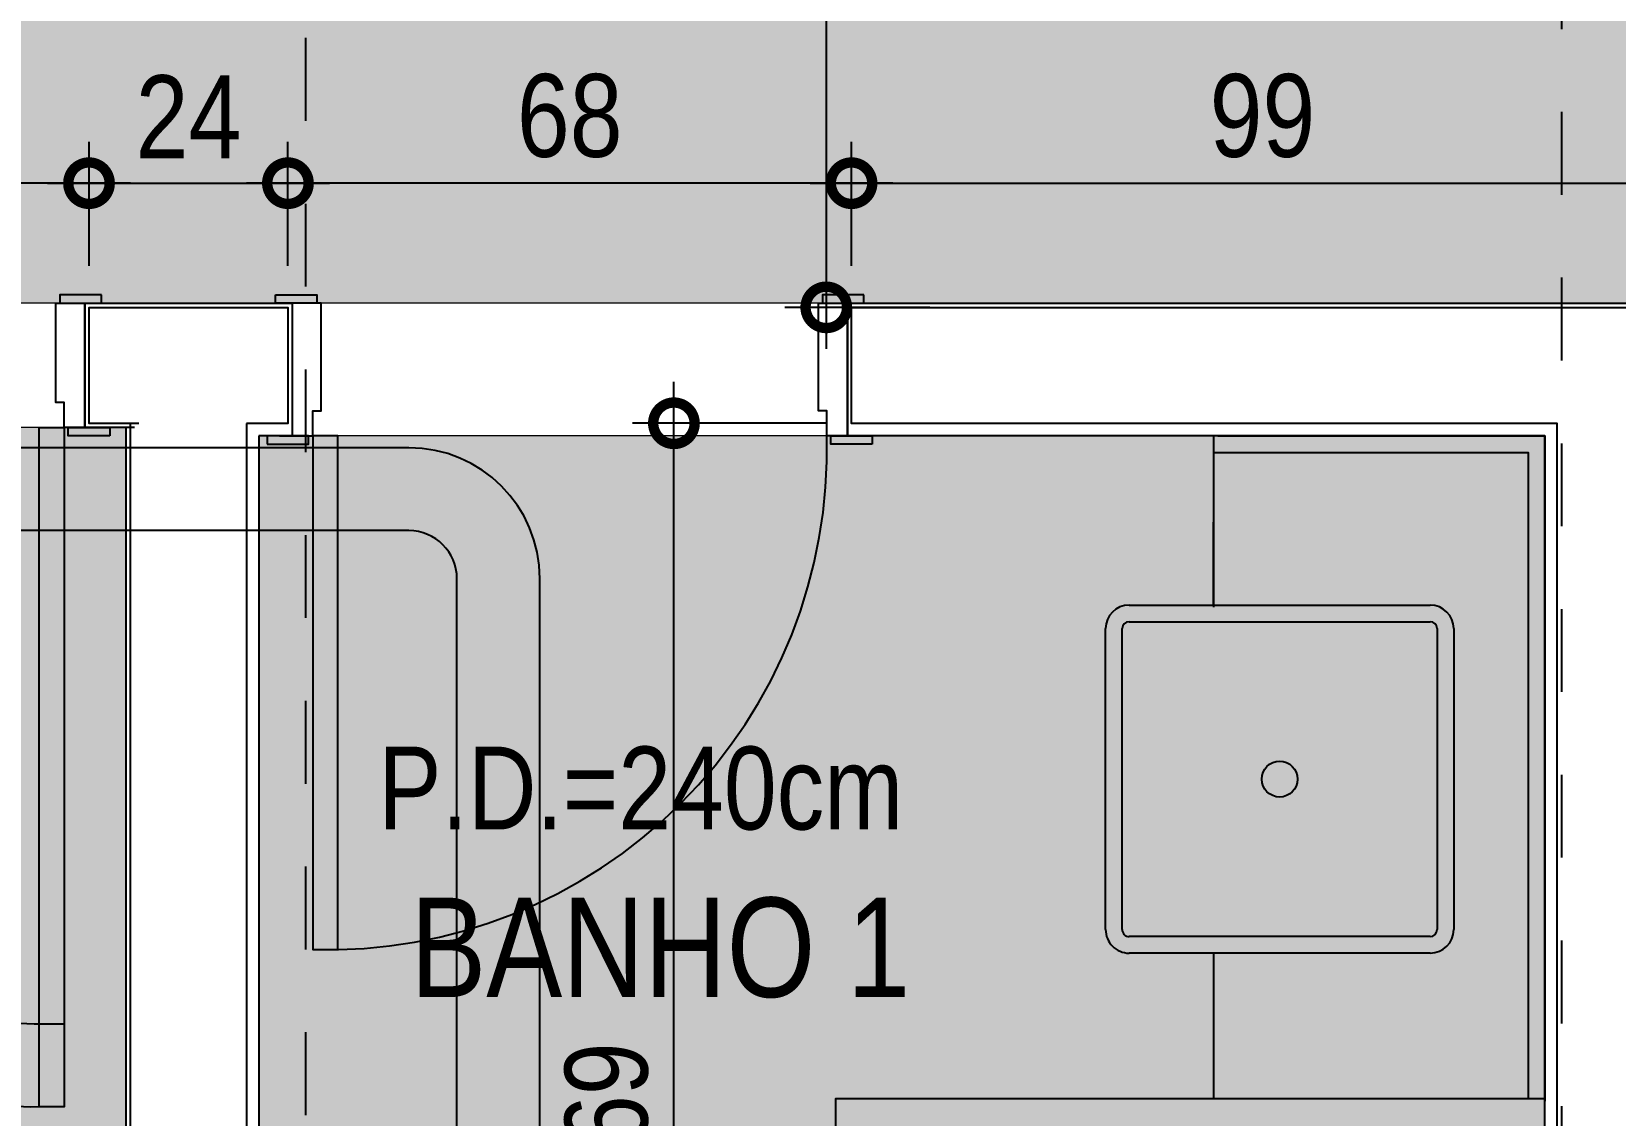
# Model space of a CAD drawing. Header units: metres. Extents: x -41 to 570, y -54 to 184.
# Drawn here: x -32.731 to -30.82, y 48.145 to 49.453 of the extents above; entities that cross this region are included whole.
import ezdxf
from ezdxf.enums import TextEntityAlignment as Align
from ezdxf.xclip import XClip

# ---------------------------------------------------------------- set-up
doc = ezdxf.new("R2010")
doc.units = ezdxf.units.M
doc.header["$XCLIPFRAME"] = 0
doc.linetypes.add('DASHEDX2', pattern=[1.5, 1, -0.5])
doc.linetypes.add('PUC$0$DASHEDX2', pattern=[1.5, 1, -0.5])
for name, color, linetype in [('1', 232, 'DASHEDX2'), ('ARQ-DIM', 2, 'Continuous'), ('ARQ-TXT', 2, 'Continuous'), ('PUC$0$ARQ-ALV ACAB', 4, 'Continuous'), ('PUC$0$ARQ-ALV OSSO', 5, 'Continuous'), ('PUC$0$ARQ-AUX', 7, 'Continuous'), ('PUC$0$ARQ-AUX1', 1, 'Continuous'), ('PUC$0$ARQ-CAX @ 1', 1, 'Continuous'), ('PUC$0$ARQ-ENCH', 1, 'Continuous'), ('PUC$0$ARQ-HID', 7, 'Continuous'), ('PUC$0$ARQ-PRJ', 7, 'PUC$0$DASHEDX2')]:
    doc.layers.add(name, color=color, linetype=linetype)
doc.layers.add('PUC$0$ARQ-FORRO', color=9, linetype='Continuous', lineweight=5)
doc.styles.add('Adesa', font='ARIALN.TTF')
doc.dimstyles.new('ADESA 1-0050', dxfattribs={"dimtxt": 0.1, "dimasz": 0.1, "dimexe": 0.05, "dimexo": 0.05, "dimgap": 0.03, "dimtad": 1, "dimdec": 1, "dimlfac": 100, "dimzin": 12, "dimtxsty": 'Adesa', "dimblk": 'DOTSMALL', "dimcen": 1, "dimdle": 0.05, "dimclrd": 1, "dimclre": 1, "dimclrt": 256, "dimazin": 3, "dimtm": 1e-09, "dimtfac": 1, "dimtdec": 1, "dimtmove": 1, "dimatfit": 0, "dimldrblk": 'DOTSMALL', "dimfxl": 0.8, "dimtvp": 2, "dimtolj": 1, "dimtzin": 0, "dimarcsym": 0})

# ---------------------------------------------------------------- blocks, each defined once
blk = doc.blocks.new('*U3390')
for points in [[(0, 0), (-1.836970198722978e-17, 0.8200000000003126), (-0.03000000000020011, 0.8200000000003126), (-0.03000000000020009, 0)], [(-0.8749999999981309, 0.01000000000070145), (-0.8249999999984038, 0.01000000000070145), (-0.8249999999984038, 2.557953848736361e-13), (-0.8749999999981309, 2.557953848736361e-13)], [(0.05500000000006366, 0.01000000000036039), (0.005000000000336513, 0.01000000000036039), (0.005000000000336513, -8.526512829121202e-14), (0.05500000000006366, -8.526512829121202e-14)], [(-0.8649999999987086, -0.1600180112965575), (-0.8149999999989814, -0.1600180112965575), (-0.8149999999989814, -0.1500180112961118), (-0.8649999999987086, -0.1500180112961118)], [(0.04499999999984527, -0.160018011365139), (-0.004999999999881884, -0.160018011365139), (-0.004999999999881884, -0.1500180113647218), (0.04499999999984527, -0.1500180113647218)]]:
    blk.add_lwpolyline(points, close=True)
for points in [[(-0.8599999999991678, 0), (-0.82, 2.273736754432321e-13), (-0.82, -0.02999999999997272), (-0.8099999999997817, -0.02999999999997272), (-0.809999999998986, -0.1500180112821283), (-0.845000000000091, -0.1500180112823557), (-0.8449999999995225, 0)], [(0.03999999999973625, -2.273736754432321e-13), (3.410605131648481e-13, 0), (3.410605131648481e-13, -0.03000000000020009), (-0.009999999999877218, -0.03000000000020009), (-0.009999999999877336, -0.150018011319105), (0.02500000000077295, -0.1500180113193323), (0.02499999999952252, -2.273736754432321e-13)]]:
    blk.add_lwpolyline(points)
at = {"layer": 'PUC$0$ARQ-PRJ'}
blk.add_arc((-0.02365384615401838, 0.02365384615450772), 0.7966973711411199, 88.29864539466116, 181.7013546053483, dxfattribs=at)
blk = doc.blocks.new('PUC$0$ARQ-HID-CUBA Q')
for points in [[(-0.1815999232039758, 0), (0.1815999232038621, 0)], [(-0.1815999232039758, -0.1100000000000009), (0.1815999232038621, -0.1100000000000009)], [(-0.1815999232039758, -0.130000000000004), (0.1815999232038621, -0.130000000000004)], [(-0.2100000000000364, -0.5015999232039917), (-0.2100000000000364, -0.1384000767960117)], [(-0.1900000000000546, -0.5015999232039917), (-0.1900000000000546, -0.1384000767960117)], [(0.1899999999999409, -0.1384000767960117), (0.1899999999999409, -0.5015999232039917)], [(0.2099999999999227, -0.1384000767960117), (0.2099999999999227, -0.5015999232039917)], [(-0.2099999999999227, -0.4), (-0.3099999999999454, -0.4)], [(0.2099999999999227, -0.4), (0.3099999999999227, -0.4)], [(0.1815999232038621, -0.5099999999999995), (-0.1815999232039758, -0.5099999999999995)], [(0.1815999232038621, -0.5300000000000026), (-0.1815999232039758, -0.5300000000000026)], [(0.1815999232038621, -0.5300000000000026), (-0.1815999232039758, -0.5300000000000026)]]:
    blk.add_lwpolyline(points)
blk.add_circle((0, -0.3200000000000017), 0.02161764705881269)
for centre, radius, start, end in [((-0.1815999232039758, -0.1384000767960117), 0.02840007679601129, 90, 180), ((0.1815999232038621, -0.1384000767960117), 0.02840007679601129, 0, 90), ((-0.1815999232039758, -0.1384000767960117), 0.008400076796011291, 90, 180), ((0.1815999232038621, -0.1384000767960117), 0.008400076796011291, 0, 90), ((-0.1815999232039758, -0.5015999232039917), 0.02840007679601129, 180, 270), ((-0.1815999232039758, -0.5015999232039917), 0.008400076796011291, 180, 270), ((0.1815999232038621, -0.5015999232039917), 0.02840007679601129, 270, 0), ((0.1815999232038621, -0.5015999232039917), 0.008400076796011291, 270, 0)]:
    blk.add_arc(centre, radius, start, end)
blk = doc.blocks.new('*U3395')
for points in [[(0, 0), (-3.673940397444008e-17, 0.7200000000003126), (-0.03000000000020013, 0.7200000000003126), (-0.03000000000020009, 0)], [(-0.774999999998131, 0.01000000000070145), (-0.7249999999984038, 0.01000000000070145), (-0.7249999999984038, 2.557953848736361e-13), (-0.774999999998131, 2.557953848736361e-13)], [(0.05500000000006366, 0.01000000000036039), (0.005000000000336513, 0.01000000000036039), (0.005000000000336513, -8.526512829121202e-14), (0.05500000000006366, -8.526512829121202e-14)], [(-0.7649999999987085, -0.1599999999774298), (-0.7149999999989813, -0.1599999999774298), (-0.7149999999989813, -0.1499999999769841), (-0.7649999999987085, -0.1499999999769841)], [(0.04499999999984539, -0.1600000000460113), (-0.004999999999881766, -0.1600000000460113), (-0.004999999999881766, -0.1500000000455941), (0.04499999999984539, -0.1500000000455941)]]:
    blk.add_lwpolyline(points, close=True)
for points in [[(-0.7599999999991678, 0), (-0.72, 2.273736754432321e-13), (-0.72, -0.02999999999997272), (-0.7099999999997817, -0.02999999999997272), (-0.7099999999989859, -0.1499999999630006), (-0.7450000000000909, -0.149999999963228), (-0.7449999999995225, 0)], [(0.03999999999973625, -2.273736754432321e-13), (3.410605131648481e-13, 0), (3.410605131648481e-13, -0.03000000000020009), (-0.009999999999877218, -0.03000000000020009), (-0.009999999999877218, -0.1499999999999773), (0.02500000000077307, -0.1500000000002046), (0.02499999999952252, -2.273736754432321e-13)]]:
    blk.add_lwpolyline(points)
at = {"layer": 'PUC$0$ARQ-PRJ'}
blk.add_arc((-0.020769230769382, 0.02076923076981165), 0.6995391551483003, 88.29864539466116, 181.7013546053483, dxfattribs=at)
blk = doc.blocks.new('*U3361')
for points in [[(0, 0), (-5.51091059616504e-17, 0.6200000000003125), (-0.03000000000020014, 0.6200000000003125), (-0.03000000000020009, 0)], [(-0.6749999999981309, 0.01000000000070145), (-0.6249999999984037, 0.01000000000070145), (-0.6249999999984037, 2.557953848736361e-13), (-0.6749999999981309, 2.557953848736361e-13)], [(0.05500000000006366, 0.01000000000036039), (0.005000000000336513, 0.01000000000036039), (0.005000000000336513, -8.526512829121202e-14), (0.05500000000006366, -8.526512829121202e-14)], [(-0.6649999999987734, -0.1700000000232365), (-0.6149999999990462, -0.1700000000232365), (-0.6149999999990462, -0.1600000000227908), (-0.6649999999987734, -0.1600000000227908)], [(0.04499999999978042, -0.170000000091818), (-0.004999999999946731, -0.170000000091818), (-0.004999999999946731, -0.1600000000914008), (0.04499999999978042, -0.1600000000914008)]]:
    blk.add_lwpolyline(points, close=True)
for points in [[(-0.6599999999991677, 0), (-0.6199999999999999, 2.273736754432321e-13), (-0.6199999999999999, -0.02999999999997272), (-0.6099999999997816, -0.02999999999997272), (-0.6099999999990507, -0.1600000000088073), (-0.6450000000001558, -0.1600000000090347), (-0.6449999999995224, 0)], [(0.03999999999973625, -2.273736754432321e-13), (3.410605131648481e-13, 0), (3.410605131648481e-13, -0.03000000000020009), (-0.009999999999877218, -0.03000000000020009), (-0.009999999999942184, -0.160000000045784), (0.02500000000070811, -0.1600000000460113), (0.02499999999952252, -2.273736754432321e-13)]]:
    blk.add_lwpolyline(points)
at = {"layer": 'PUC$0$ARQ-PRJ'}
blk.add_arc((-0.0178846153847456, 0.01788461538511558), 0.6023809391554807, 88.29864539466116, 181.7013546053483, dxfattribs=at)
blk = doc.blocks.new('PUC$0$planta tipo 5 puc')
at = {"layer": 'PUC$0$ARQ-FORRO'}
h = blk.add_hatch(color=256, dxfattribs=at)
h.dxf.hatch_style = 1
h.paths.add_polyline_path([(-29.08512044872814, -3.115009227817517), (-29.78106259552095, -3.115009227817515), (-29.78106259552095, -2.689961659423812), (-30.63668490782712, -2.689961659423817), (-30.63668508069218, -1.034990847697564), (-29.08511878190656, -1.034992091045101)])
at = {"layer": 'PUC$0$ARQ-ALV ACAB'}
for points, elevation in [([(-30.63668490782712, -2.689961659423817), (-30.63668639951281, -1.034990847697702), (-29.79514621813234, -1.034990759797122), (-29.79514621813234, -0.8750092260494063), (-30.79668664884406, -0.8750095632821627), (-30.79668490385648, -2.699961608013966)], 2.159178161911548e-05), ([(-29.07511865372695, -0.8749916060735301), (-29.1251462181333, -0.8749917063487884), (-29.1251462181333, -1.035009234082569), (-29.08511878192031, -1.035009250787515)], -8.636712647003275e-06)]:
    blk.add_lwpolyline(points, dxfattribs=dict(at, elevation=elevation))
for points in [[(-28.92512045673951, -3.125008978486647), (-28.92512046532458, -1.025011084989751), (-28.87511865110528, -1.025010174364974), (-28.87511865110528, -0.8750101743649963), (-29.07511865372695, -0.8749916060735301)], [(-29.08511878192031, -1.035009250787515), (-29.08512044872814, -3.115009227817515)]]:
    blk.add_lwpolyline(points, dxfattribs=at)
at = {"layer": 'PUC$0$ARQ-ALV OSSO'}
for points, elevation in [([(-30.65168489432265, -2.704961659423817), (-30.65168640398938, -1.019990848223731), (-29.80014621813234, -1.019990760323151), (-29.80014621813234, -0.8800092278177615), (-30.7916866440532, -0.8800095615138069), (-30.79168489539, -2.704961659423812)], 2.159178161911548e-05), ([(-29.07011865773254, -0.8799915998084941), (-29.12014621813329, -0.8799917000837474), (-29.12014621813329, -1.020009227817517), (-29.0701187699035, -1.020009227817516)], -8.636712647003275e-06)]:
    blk.add_lwpolyline(points, dxfattribs=dict(at, elevation=elevation))
for points in [[(-28.93012046103136, -3.130009227817514), (-28.93012046103136, -1.020009227817515), (-28.88011865110528, -1.020008317191143), (-28.88011865110528, -0.8800097101792645), (-29.07011865773292, -0.8799920703019876)], [(-29.0701187699035, -1.020009227817517), (-29.07012046074495, -3.130009227817514)]]:
    blk.add_lwpolyline(points, dxfattribs=at)
at = {"layer": 'PUC$0$ARQ-AUX'}
for points, elevation in [([(-30.24210653288698, -1.034990607176791), (-30.63668639951253, -1.03499116317538), (-30.63668565366997, -1.838087398703688)], 2.159178161911548e-05), ([(-30.23668641284612, -1.054990244852915), (-30.6166863815862, -1.054990782838046), (-30.61668565654482, -1.834991850506131)], 2.59101379430183e-05)]:
    blk.add_lwpolyline(points, dxfattribs=dict(at, elevation=elevation))
at = {"layer": 'PUC$0$ARQ-AUX1', "elevation": 1.727342529521138e-05}
blk.add_lwpolyline([(-29.78106259549714, -2.689961659423899), (-29.78106259549714, -1.834990759796962), (-30.63668565654447, -1.834992242782544)], dxfattribs=at)
at = {"layer": 'PUC$0$ARQ-FORRO'}
blk.add_lwpolyline([(-29.08512044872814, -3.115009227817517), (-29.78106259552095, -3.115009227817515), (-29.78106259552095, -2.689961659423812), (-30.63668490782712, -2.689961659423817), (-30.63668508069218, -1.034990847697564), (-29.08511878190656, -1.034992091045101)], close=True, dxfattribs=at)
at = {"layer": 'PUC$0$ARQ-HID'}
for points, elevation in [([(-30.23668639936654, -1.834991525349453), (-30.23668639936654, -1.834991525349453), (-30.63668612982886, -1.834991525349453), (-30.63668639959993, -1.034990485373834), (-30.23668634493001, -1.034990244852914), (-30.23668632169435, -1.241893927500282)], 2.59101379430183e-05), ([(-30.23668637936528, -1.659394491678927), (-30.236686052316, -1.834991497783315)], 2.591013794301957e-05)]:
    blk.add_lwpolyline(points, dxfattribs=dict(at, elevation=elevation))
at = {"layer": 'PUC$0$ARQ-CAX @ 1', "xscale": -1, "rotation": 180}
blk.add_blockref('*U3361', (-29.15014621813282, -1.035009234082655, -8.636712647003275e-06), dxfattribs=at)
at = {"layer": 'PUC$0$ARQ-CAX @ 1', "rotation": 180}
blk.add_blockref('*U3395', (-28.85011865110576, -1.025010174365201, -4.318356323904093e-06), dxfattribs=at)
at = {"layer": 'PUC$0$ARQ-HID', "xscale": -1.000000000000007, "rotation": 90}
blk.add_blockref('PUC$0$ARQ-HID-CUBA Q', (-30.63668621584064, -1.449394491679005, 2.591013794301957e-05), dxfattribs=at)
blk = doc.blocks.new('PUC$0$pl forro pcd 5')
at = {"layer": 'PUC$0$ARQ-FORRO'}
h = blk.add_hatch(color=256, dxfattribs=at)
h.dxf.hatch_style = 1
h.paths.add_polyline_path([(5.640011977088463, 4.480758997584374), (1.891573877277523, 4.480758997584374), (1.891573877277523, 2.380767877944827), (5.800137835650681, 2.380903951400654), (5.80000579236021, 3.881127956624091), (5.639979332402085, 3.880308948133688)])
h = blk.add_hatch(color=256, dxfattribs=at)
h.dxf.hatch_style = 1
h.paths.add_polyline_path([(0.02000769375804268, 2.230766356237233), (2.8415755025528, 2.230766356237233), (2.841567615617386, 1.239555479409269), (0.01999980682262859, 1.239555479409269)])
for points, elevation in [([(5.640011977088463, 4.480758997584374), (1.891573877277523, 4.480758997584374), (1.891573877277523, 2.380767877944827), (5.800137835650681, 2.380903951400654), (5.80000579236021, 3.881127956624091), (5.639979332402085, 3.880308948133688)], 1.730129211750808e-05), ([(0.02000769375804268, 2.230766356237233), (2.8415755025528, 2.230766356237233), (2.841567615617386, 1.239555479409269), (0.01999980682262859, 1.239555479409269)], 3.889210902664719e-05)]:
    blk.add_lwpolyline(points, close=True, dxfattribs=dict(at, elevation=elevation))
blk = doc.blocks.new('PUC$0$A$Cc99f4df2')
at = {"layer": 'PUC$0$ARQ-PRJ', "ltscale": 50}
for p, q in [((-4.407494952050911, 1.880386988393184), (-4.407496297842954, 0.1823477579619066, 1.767251610665468e-09)), ((-4.307494952565321, 1.879943735020333), (-4.30749629784259, 0.1823478189057823, 1.767251610665468e-09)), ((-4.24949629841467, 0.1243478542533012, 1.767251610665468e-09), (0.1845701297734195, 0.124342362360494, 1.767272452424527e-09)), ((-4.249496299398743, 0.02434785425339214, 1.767251610665468e-09), (0.1845700059238879, 0.02434779133955089, 1.767346817954271e-09))]:
    blk.add_line(p, q, dxfattribs=at)
for radius in [0.158, 0.058]:
    blk.add_arc((-4.249496297843507, 0.1823478542532939, 1.767251610665468e-09), radius, 180.0000349182426, 269.9999994359591, dxfattribs=at)
blk = doc.blocks.new('PUC')
at = {"layer": 'PUC$0$ARQ-ALV ACAB', "elevation": -8.63671264780692e-06}
blk.add_lwpolyline([(32.60652749177374, -48.97489998786997), (32.66655494429676, -48.97489998784953), (32.66655494429676, -49.12491799916864), (32.55652881911728, -49.12490832540305)], dxfattribs=at)
at = {"layer": 'PUC$0$ARQ-ALV OSSO', "elevation": -8.63671264780692e-06}
blk.add_lwpolyline([(32.60152749606697, -48.97989998784954), (32.66155494429676, -48.97989998784954), (32.66155494429676, -49.1199175155833), (32.55652930267922, -49.11990832542643)], dxfattribs=at)
at = {"layer": 'PUC$0$ARQ-AUX', "xscale": -1, "rotation": 180}
blk.add_blockref('PUC$0$planta tipo 5 puc', (61.54167359540205, -49.99990830504068, -8.63671264780692e-06), dxfattribs=at)
at = {"layer": 'PUC$0$ARQ-CAX @ 1', "xscale": -1}
blk.add_blockref('*U3390', (32.69155494429629, -48.97489998784931, -8.63671264780692e-06), dxfattribs=at)
at = {"layer": 'PUC$0$ARQ-ENCH'}
blk.add_blockref('PUC$0$A$Cc99f4df2', (36.52511708845062, -48.97478447161219, -8.63671264780692e-06), dxfattribs=at)
at = {"layer": 'PUC$0$ARQ-FORRO'}
blk.add_blockref('PUC$0$pl forro pcd 5', (30.72497925279994, -51.3556884230125, -2.593704005533864e-05), dxfattribs=at)
blk = doc.blocks.new('_DotSmall')
at = {"color": 0, "linetype": 'ByBlock', "const_width": 0.5}
blk.add_lwpolyline([(-0.0625, 0, 1), (0.0625, 0, 1)], format="xyb", close=True, dxfattribs=at)
blk = doc.blocks.new('*D166')
at = {"layer": 'ARQ-DIM', "color": 1, "lineweight": -2, "transparency": 16777216}
for p, q in [((-31.7415273772697, 49.16992240223967), (-31.7415273772697, 49.31975976753569)), ((-30.74998695134884, 49.16992206854363), (-30.74998695134884, 49.31975976753569)), ((-31.7915273772697, 49.26975976753569), (-30.69998695134884, 49.26975976753569))]:
    blk.add_line(p, q, dxfattribs=at)
at = {"layer": 'Defpoints', "color": 0, "transparency": 16777216}
for p in [(-30.74998695134884, 49.26975976753569), (-31.7415273772697, 49.11992240223967, 1.295506897130856e-05), (-30.74998695134884, 49.11992206854363, 1.295506897130856e-05)]:
    blk.add_point(p, dxfattribs=at)
at = {"layer": 'ARQ-DIM', "color": 1, "lineweight": -2, "transparency": 16777216, "xscale": 0.1, "yscale": 0.1, "zscale": 0.1, "rotation": 180}
blk.add_blockref('_DotSmall', (-31.7415273772697, 49.26975976753569), dxfattribs=at)
at = {"layer": 'ARQ-DIM', "color": 1, "lineweight": -2, "transparency": 16777216, "xscale": 0.1, "yscale": 0.1, "zscale": 0.1}
blk.add_blockref('_DotSmall', (-30.74998695134884, 49.26975976753569), dxfattribs=at)
at = {"layer": 'ARQ-DIM', "transparency": 16777216, "insert": (-31.24575716430927, 49.35081706630786), "char_height": 0.1, "attachment_point": 5, "style": 'Adesa'}
blk.add_mtext('\\A1;99', dxfattribs=at)
blk = doc.blocks.new('*D167')
at = {"layer": 'ARQ-DIM', "color": 1, "lineweight": -2, "transparency": 16777216}
for p, q in [((-32.42152737726875, 49.16993992997369), (-32.42152737726875, 49.31975976753569)), ((-31.7415273772697, 49.16992240223967), (-31.7415273772697, 49.31975976753569)), ((-31.6915273772697, 49.26975976753569), (-32.47152737726874, 49.26975976753569))]:
    blk.add_line(p, q, dxfattribs=at)
at = {"layer": 'Defpoints', "color": 0, "transparency": 16777216}
for p in [(-32.42152737726875, 49.26975976753569), (-32.42152737726875, 49.11993992997369, -1.727342529481019e-05), (-31.7415273772697, 49.11992240223967, 1.295506897130856e-05)]:
    blk.add_point(p, dxfattribs=at)
at = {"layer": 'ARQ-DIM', "color": 1, "lineweight": -2, "transparency": 16777216, "xscale": 0.1, "yscale": 0.1, "zscale": 0.1, "rotation": 180}
blk.add_blockref('_DotSmall', (-32.42152737726875, 49.26975976753569), dxfattribs=at)
at = {"layer": 'ARQ-DIM', "color": 1, "lineweight": -2, "transparency": 16777216, "xscale": 0.1, "yscale": 0.1, "zscale": 0.1}
blk.add_blockref('_DotSmall', (-31.7415273772697, 49.26975976753569), dxfattribs=at)
at = {"layer": 'ARQ-DIM', "transparency": 16777216, "insert": (-32.08152737726923, 49.35081706630786), "char_height": 0.1, "attachment_point": 5, "style": 'Adesa'}
blk.add_mtext('\\A1;68', dxfattribs=at)
blk = doc.blocks.new('*D168')
at = {"layer": 'ARQ-DIM', "color": 1, "lineweight": -2, "transparency": 16777216}
for p, q in [((-32.66155494429675, 49.16999028982075), (-32.66155494429675, 49.31975976753569)), ((-32.42152737726875, 49.16993992997369), (-32.42152737726875, 49.31975976753569)), ((-32.71155494429675, 49.26975976753569), (-32.37152737726875, 49.26975976753569))]:
    blk.add_line(p, q, dxfattribs=at)
at = {"layer": 'Defpoints', "color": 0, "transparency": 16777216}
for p in [(-32.42152737726875, 49.26975976753569), (-32.66155494429675, 49.11999028982075, -8.63671264780692e-06), (-32.42152737726875, 49.11993992997369, -1.727342529481019e-05)]:
    blk.add_point(p, dxfattribs=at)
at = {"layer": 'ARQ-DIM', "color": 1, "lineweight": -2, "transparency": 16777216, "xscale": 0.1, "yscale": 0.1, "zscale": 0.1, "rotation": 180}
blk.add_blockref('_DotSmall', (-32.66155494429675, 49.26975976753569), dxfattribs=at)
at = {"layer": 'ARQ-DIM', "color": 1, "lineweight": -2, "transparency": 16777216, "xscale": 0.1, "yscale": 0.1, "zscale": 0.1}
blk.add_blockref('_DotSmall', (-32.42152737726875, 49.26975976753569), dxfattribs=at)
at = {"layer": 'ARQ-DIM', "transparency": 16777216, "insert": (-32.54154116078275, 49.34996440600772), "char_height": 0.1, "attachment_point": 5, "style": 'Adesa'}
blk.add_mtext('\\A1;24', dxfattribs=at)
blk = doc.blocks.new('*D169')
at = {"layer": 'ARQ-DIM', "color": 1, "lineweight": -2, "transparency": 16777216}
for p, q in [((-33.54155494429609, 49.16991751558509), (-33.54155494429609, 49.31975976753569)), ((-32.66155494429675, 49.16999028982075), (-32.66155494429675, 49.31975976753569)), ((-32.61155494429676, 49.26975976753569), (-33.59155494429609, 49.26975976753569))]:
    blk.add_line(p, q, dxfattribs=at)
at = {"layer": 'Defpoints', "color": 0, "transparency": 16777216}
for p in [(-33.54155494429609, 49.26975976753569), (-33.54155494429609, 49.11991751558509, -8.63671264780692e-06), (-32.66155494429675, 49.11999028982075, -8.63671264780692e-06)]:
    blk.add_point(p, dxfattribs=at)
at = {"layer": 'ARQ-DIM', "color": 1, "lineweight": -2, "transparency": 16777216, "xscale": 0.1, "yscale": 0.1, "zscale": 0.1, "rotation": 180}
blk.add_blockref('_DotSmall', (-33.54155494429609, 49.26975976753569), dxfattribs=at)
at = {"layer": 'ARQ-DIM', "color": 1, "lineweight": -2, "transparency": 16777216, "xscale": 0.1, "yscale": 0.1, "zscale": 0.1}
blk.add_blockref('_DotSmall', (-32.66155494429675, 49.26975976753569), dxfattribs=at)
at = {"layer": 'ARQ-DIM', "transparency": 16777216, "insert": (-33.10155494429642, 49.35081706630786), "char_height": 0.1, "attachment_point": 5, "style": 'Adesa'}
blk.add_mtext('\\A1;88', dxfattribs=at)
blk = doc.blocks.new('*D172')
at = {"layer": 'ARQ-DIM', "color": 1, "lineweight": -2, "transparency": 16777216}
for p, q in [((-31.95581582453338, 47.24441527999475), (-31.95581582453338, 49.03000923147453)), ((-31.77173859890685, 48.98000923147453), (-32.00581582453339, 48.98000923147453)), ((-31.77173878808759, 47.29441527999475), (-32.00581582453338, 47.29441527999475))]:
    blk.add_line(p, q, dxfattribs=at)
at = {"layer": 'Defpoints', "color": 0, "transparency": 16777216}
for p in [(-31.95581582453338, 48.98000923147453), (-31.72173859890685, 48.98000923147453, 4.318356323904093e-06), (-31.72173878808758, 47.29441527999475)]:
    blk.add_point(p, dxfattribs=at)
at = {"layer": 'ARQ-DIM', "color": 1, "lineweight": -2, "transparency": 16777216, "xscale": 0.1, "yscale": 0.1, "zscale": 0.1}
for p, rotation in [((-31.95581582453338, 48.98000923147453), 90), ((-31.95581582453338, 47.29441527999475), 270)]:
    blk.add_blockref('_DotSmall', p, dxfattribs=dict(at, rotation=rotation))
at = {"layer": 'ARQ-DIM', "transparency": 16777216, "insert": (-32.03687312330553, 48.13721225573464), "char_height": 0.1, "attachment_point": 5, "rotation": 90, "style": 'Adesa'}
blk.add_mtext('\\A1;169', dxfattribs=at)
blk = doc.blocks.new('*D118')
at = {"layer": 'ARQ-DIM', "color": 1, "lineweight": -2, "transparency": 16777216}
for p, q in [((-31.77199532753077, 50.17113294360327), (-31.77199532753077, 49.06989902853807)), ((-31.6468653487672, 50.12113294360327), (-31.82199532753077, 50.12113294360327)), ((-31.64686568572552, 49.11989902853806), (-31.82199532753077, 49.11989902853806))]:
    blk.add_line(p, q, dxfattribs=at)
at = {"layer": 'Defpoints', "color": 0, "transparency": 16777216}
for p in [(-31.5968653487672, 50.12113294360327), (-31.77199532753077, 49.11989902853806), (-31.59686568572552, 49.11989902853806, 1.295506897130856e-05)]:
    blk.add_point(p, dxfattribs=at)
at = {"layer": 'ARQ-DIM', "color": 1, "lineweight": -2, "transparency": 16777216, "xscale": 0.1, "yscale": 0.1, "zscale": 0.1}
for p, rotation in [((-31.77199532753077, 50.12113294360327), 90), ((-31.77199532753077, 49.11989902853806), 270)]:
    blk.add_blockref('_DotSmall', p, dxfattribs=dict(at, rotation=rotation))
at = {"layer": 'ARQ-DIM', "transparency": 16777216, "insert": (-31.85305262630292, 49.62051598607066), "char_height": 0.1, "attachment_point": 5, "rotation": 90, "style": 'Adesa'}
blk.add_mtext('\\A1;100', dxfattribs=at)
blk = doc.blocks.new('est-lo-08-6sa-r00')
at = {"layer": '1'}
for points in [[(-2880.053852999999, -1511.402156), (-3078.606124999999, -1035.674012)], [(-2894.730000999999, -1082.921258), (-2746.027459999999, -1439.210199)]]:
    blk.add_lwpolyline(points, dxfattribs=at)

msp = doc.modelspace()

# ---------------------------------------------------------------- block references
at = {"linetype": 'Continuous'}
ref = msp.add_blockref('est-lo-08-6sa-r00', (0, 50), dxfattribs=dict(at, xscale=0.01, yscale=0.01, zscale=0.01, rotation=337.346050855639))
XClip(ref).set_block_clipping_path([(-3617.8293247106803, -1968.6238684087875), (2309.2219967836536, 505.1199023612098), (1831.3677091607203, 1650.0512895176275), (-4095.6836123336134, -823.6924812523694)])
at = {"rotation": 180}
msp.add_blockref('PUC', (0, 0), dxfattribs=at)

# ---------------------------------------------------------------- texts
at = {"layer": 'ARQ-TXT', "style": 'Adesa'}
for s, height, p in [('P.D.=240cm', 0.1, (-31.9958724135466, 48.53978082004865, -4.318356323502826e-06)), ('BANHO 1', 0.12, (-31.97224861552069, 48.34755378584001, -4.31835632350037e-06))]:
    msp.add_text(s, height=height, dxfattribs=at).set_placement(p, align=Align.MIDDLE)

# ---------------------------------------------------------------- dimensions: what is measured, and where the dimension line sits
at = {"layer": 'ARQ-DIM'}
for base, p1, p2, angle, picture, middle in [((-31.77199532753077, 49.11989902853806), (-31.59686534876719, 50.12113294360324), (-31.59686568572551, 49.11989902853804, 1.295506897130856e-05), 270, '*D118', (-31.85305262630292, 49.62051598607066)), ((-31.95581582453338, 48.98000923147453), (-31.72173878808757, 47.29441527999474), (-31.72173859890684, 48.9800092314745, 4.318356323904093e-06), 89.99999999999999, '*D172', (-32.03687312330553, 48.13721225573464))]:
    dim = msp.add_linear_dim(base=base, p1=p1, p2=p2, angle=angle, dimstyle='ADESA 1-0050', override={"dimdec": 0}, dxfattribs=at)
    dim.commit()
    dim.dimension.update_dxf_attribs({"geometry": picture, "text_midpoint": middle})
for base, p1, p2, picture, middle in [((-33.54155494429609, 49.26975976753569), (-32.66155494429675, 49.11999028982075, -8.63671264780692e-06), (-33.54155494429609, 49.11991751558509, -8.63671264780692e-06), '*D169', (-33.10155494429642, 49.35081706630786)), ((-32.42152737726875, 49.26975976753569), (-32.66155494429675, 49.11999028982075, -8.63671264780692e-06), (-32.42152737726875, 49.11993992997369, -1.727342529481019e-05), '*D168', (-32.54154116078275, 49.34996440600772)), ((-32.42152737726875, 49.26975976753569), (-31.7415273772697, 49.11992240223967, 1.295506897130856e-05), (-32.42152737726875, 49.11993992997369, -1.727342529481019e-05), '*D167', (-32.08152737726923, 49.35081706630786))]:
    dim = msp.add_linear_dim(base=base, p1=p1, p2=p2, dimstyle='ADESA 1-0050', dxfattribs=at)
    dim.commit()
    dim.dimension.update_dxf_attribs({"geometry": picture, "text_midpoint": middle})
dim = msp.add_linear_dim(base=(-30.74998695134884, 49.26975976753569), p1=(-31.7415273772697, 49.11992240223967, 1.295506897130856e-05), p2=(-30.74998695134884, 49.11992206854363, 1.295506897130856e-05), dimstyle='ADESA 1-0050', override={"dimdec": 0}, dxfattribs=at)
dim.commit()
dim.dimension.update_dxf_attribs({"geometry": '*D166', "text_midpoint": (-31.24575716430927, 49.35081706630786)})

doc.saveas('drawing.dxf')
